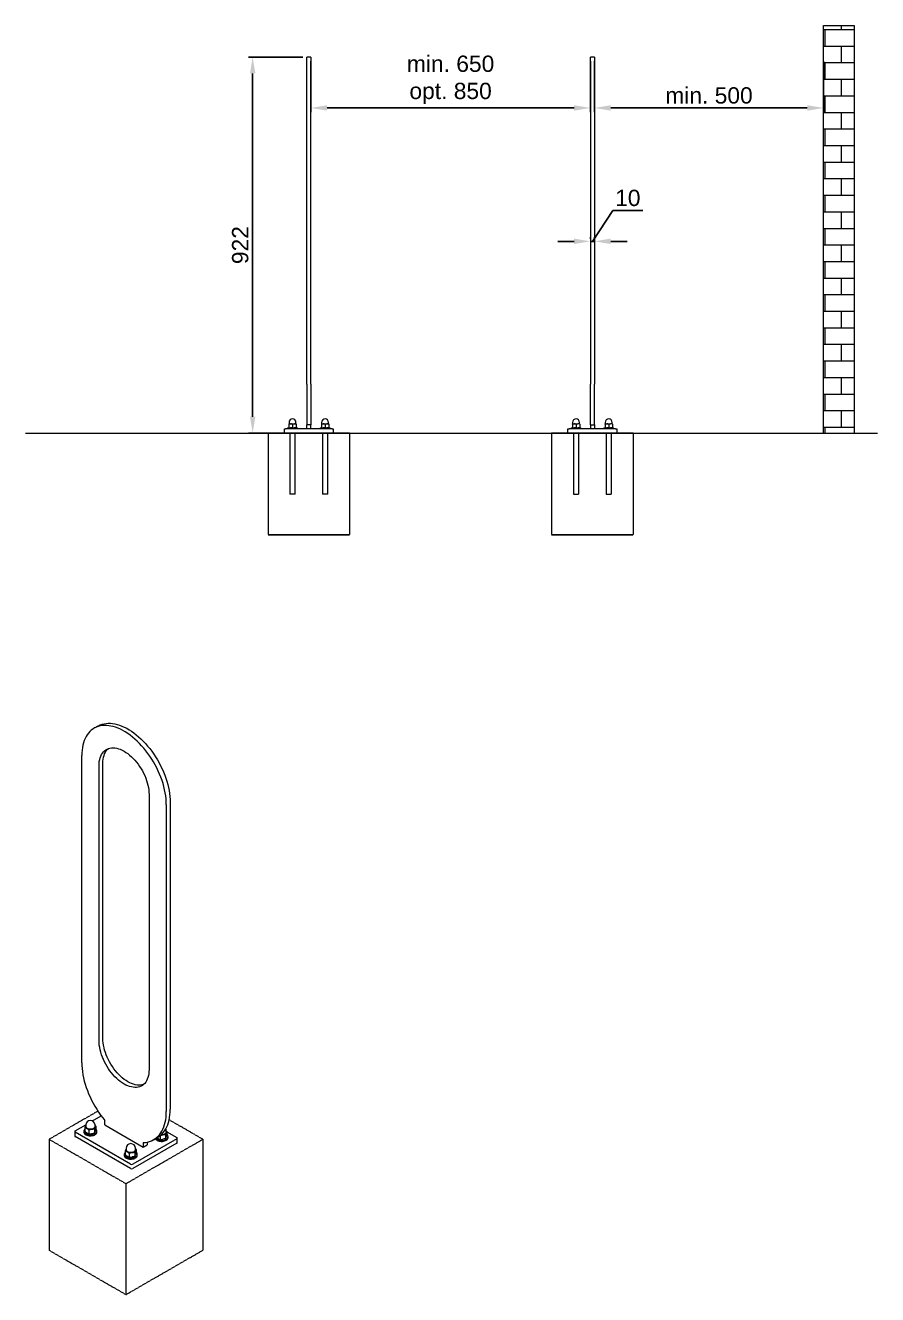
# Model space of a CAD drawing. Header units: millimetres. Extents: x -752 to 12520, y -224 to 3430.
# Drawn here: x 10430 to 12520, y 317 to 3430 of the extents above; entities that cross this region are included whole.
import ezdxf

# ---------------------------------------------------------------- set-up
doc = ezdxf.new("R2010")
doc.units = ezdxf.units.MM
doc.linetypes.add('HIDDEN', pattern=[1.905, 1.27, -0.635])
for name, color, linetype, lineweight in [('ZANO_R', 7, 'Continuous', 0), ('ZANO_R_przerywana', 7, 'HIDDEN', 0), ('ZANO_W', 1, 'Continuous', 0)]:
    doc.layers.add(name, color=color, linetype=linetype, lineweight=lineweight)
doc.styles.add('Arial', font='arial.ttf')
doc.styles.get("Standard").update_dxf_attribs({"font": 'ARIALUNI.TTF'})
doc.dimstyles.new('pl i ang', dxfattribs={"dimtxt": 50, "dimasz": 50, "dimexe": 1.25, "dimexo": 0.625, "dimgap": 10, "dimtad": 1, "dimtoh": 1, "dimtxsty": 'Standard', "dimcen": 2.5, "dimclrd": 1, "dimclre": 1, "dimclrt": 1, "dimadec": 0, "dimazin": 0, "dimtfac": 1, "dimtmove": 0, "dimatfit": 3, "dimfxl": 1, "dimarcsym": 1})

# ---------------------------------------------------------------- blocks, each defined once
blk = doc.blocks.new('*D480')
at = {"layer": 'ZANO_W', "color": 1, "lineweight": -2}
for p, q in [((11110, 3352.5), (10977.3, 3352.5)), ((10987.3, 3312.5), (10987.3, 2470.5)), ((11055, 2430.5), (10977.3, 2430.5))]:
    blk.add_line(p, q, dxfattribs=at)
at = {"layer": 'ZANO_W', "color": 1}
for points in [[(10994, 3312.5), (10980.7, 3312.5), (10987.3, 3352.5)], [(10980.7, 2470.5), (10994, 2470.5), (10987.3, 2430.5)]]:
    blk.add_solid(points, dxfattribs=at)
at = {"layer": 'ZANO_W', "color": 1, "insert": (10956.9, 2891.5), "char_height": 40, "attachment_point": 5, "rotation": 90, "style": 'Arial'}
blk.add_mtext('922', dxfattribs=at)
blk = doc.blocks.new('*D483')
at = {"layer": 'ZANO_W', "color": 1, "lineweight": -2}
for p, q in [((11130, 3342.5), (11130, 3217.9)), ((11815.4, 3342.5), (11815.4, 3217.9)), ((11170, 3227.9), (11775.4, 3227.9))]:
    blk.add_line(p, q, dxfattribs=at)
at = {"layer": 'ZANO_W', "color": 1}
for points in [[(11170, 3234.6), (11170, 3221.3), (11130, 3227.9)], [(11775.4, 3221.3), (11775.4, 3234.6), (11815.4, 3227.9)]]:
    blk.add_solid(points, dxfattribs=at)
at = {"layer": 'ZANO_W', "color": 1, "insert": (11472.7, 3297), "char_height": 40, "attachment_point": 5, "style": 'Arial'}
blk.add_mtext('min. 650\\Popt. 850', dxfattribs=at)
blk = doc.blocks.new('*D484')
at = {"layer": 'ZANO_W', "color": 1, "lineweight": -2}
for p, q in [((11825.4, 3342.5), (11825.4, 3217.9)), ((12387.4, 3342.5), (12387.4, 3217.9)), ((11865.4, 3227.9), (12347.4, 3227.9))]:
    blk.add_line(p, q, dxfattribs=at)
at = {"layer": 'ZANO_W', "color": 1}
for points in [[(11865.4, 3234.6), (11865.4, 3221.3), (11825.4, 3227.9)], [(12347.4, 3221.3), (12347.4, 3234.6), (12387.4, 3227.9)]]:
    blk.add_solid(points, dxfattribs=at)
at = {"layer": 'ZANO_W', "color": 1, "insert": (12106.4, 3258.4), "char_height": 40, "attachment_point": 5, "style": 'Arial'}
blk.add_mtext('min. 500', dxfattribs=at)
blk = doc.blocks.new('*D485')
at = {"layer": 'ZANO_W', "color": 1, "lineweight": -2}
for p, q in [((11870.6, 2976.6), (11820.4, 2900.7)), ((11944, 2976.6), (11870.6, 2976.6)), ((11775.4, 2900.7), (11735.4, 2900.7)), ((11815.4, 2906.5), (11815.4, 2910.7)), ((11815.4, 2900.7), (11825.4, 2900.7)), ((11825.4, 2906.5), (11825.4, 2910.7)), ((11865.4, 2900.7), (11905.4, 2900.7))]:
    blk.add_line(p, q, dxfattribs=at)
at = {"layer": 'ZANO_W', "color": 1}
for points in [[(11775.4, 2894), (11775.4, 2907.4), (11815.4, 2900.7)], [(11865.4, 2907.4), (11865.4, 2894), (11825.4, 2900.7)]]:
    blk.add_solid(points, dxfattribs=at)
at = {"layer": 'ZANO_W', "color": 1, "insert": (11907.3, 3007), "char_height": 40, "attachment_point": 5, "style": 'Arial'}
blk.add_mtext('10', dxfattribs=at)

msp = doc.modelspace()

# ---------------------------------------------------------------- hatches: boundary and pattern name
at = {"layer": 'ZANO_R', "ltscale": 10, "transparency": 33554559}
h = msp.add_hatch(dxfattribs=at)
h.set_pattern_fill('AR-B816', scale=0.2)
h.set_pattern_definition([(0, (1093.03, 3054.49), (0, 40.64), []), (90, (1093.03, 3054.49), (-40.64, 40.64), [40.64, -40.64])])
h.paths.add_polyline_path([(12387.4, 3430.5), (12387.4, 2430.5), (12462.4, 2430.5), (12462.4, 3430.5)])

# ---------------------------------------------------------------- linework, layer by layer
at = {"layer": 'ZANO_R'}
for p, q in [((12387.4, 2430.5), (12387.4, 3430.5)), ((12387.4, 3430.5), (12462.4, 3430.5)), ((12462.4, 3430.5), (12462.4, 2430.5)), ((11130, 3352.5), (11120, 3352.5)), ((11120, 3242.5), (11120, 3352.5)), ((11130, 3352.5), (11130, 3242.5)), ((11825.4, 3352.5), (11815.4, 3352.5)), ((11815.4, 3242.5), (11815.4, 3352.5)), ((11825.4, 3352.5), (11825.4, 3242.5)), ((11120, 2550.5), (11120, 3242.5)), ((11130, 2550.5), (11130, 3242.5)), ((11815.4, 3242.5), (11815.4, 2550.5)), ((11825.4, 3242.5), (11825.4, 2550.5)), ((11120, 2550.5), (11120, 2450.5)), ((11130, 2550.5), (11130, 2450.5)), ((11815.4, 2450.5), (11815.4, 2550.5)), ((11825.4, 2450.5), (11825.4, 2550.5)), ((10430, 2430.5), (12519.9, 2430.5)), ((11025, 2430.5), (11225, 2430.5)), ((11225, 2430.5), (11025, 2430.5)), ((11065, 2430.5), (11065, 2440.5)), ((11065, 2440.5), (11068, 2440.5)), ((11182, 2440.5), (11068, 2440.5)), ((11073, 2443), (11073, 2440.5)), ((11073, 2443), (11089.6, 2443)), ((11076, 2453), (11076, 2452.1)), ((11076, 2453), (11080.5, 2453)), ((11076, 2452.1), (11076, 2443.8)), ((11076, 2443.8), (11076, 2443)), ((11076.5, 2456.5), (11076.5, 2453.2)), ((11091.5, 2430.5), (11078.5, 2430.5)), ((11091.5, 2430.5), (11078.5, 2430.5)), ((11080.5, 2453), (11089.5, 2453)), ((11085, 2452.1), (11085, 2443.8)), ((11089.5, 2453), (11094, 2453)), ((11089.6, 2443), (11097, 2443)), ((11093.5, 2453.2), (11093.5, 2456.5)), ((11094, 2453), (11094, 2452.1)), ((11094, 2452.1), (11094, 2443.8)), ((11094, 2443.8), (11094, 2443)), ((11097, 2440.5), (11097, 2443)), ((11130, 2450.5), (11120, 2450.5)), ((11120, 2440.5), (11120, 2450.5)), ((11130, 2440.5), (11130, 2450.5)), ((11153, 2443), (11153, 2440.5)), ((11153, 2443), (11169.6, 2443)), ((11156, 2453), (11156, 2452.1)), ((11156, 2453), (11160.5, 2453)), ((11156, 2452.1), (11156, 2443.8)), ((11156, 2443.8), (11156, 2443)), ((11156.5, 2456.5), (11156.5, 2453.2)), ((11171.5, 2430.5), (11158.5, 2430.5)), ((11171.5, 2430.5), (11158.5, 2430.5)), ((11160.5, 2453), (11169.5, 2453)), ((11165, 2452.1), (11165, 2443.8)), ((11169.5, 2453), (11174, 2453)), ((11169.6, 2443), (11177, 2443)), ((11173.5, 2453.2), (11173.5, 2456.5)), ((11174, 2453), (11174, 2452.1)), ((11174, 2452.1), (11174, 2443.8)), ((11174, 2443.8), (11174, 2443)), ((11177, 2440.5), (11177, 2443)), ((11182, 2440.5), (11185, 2440.5)), ((11185, 2440.5), (11185, 2430.5)), ((11720.4, 2430.5), (11920.4, 2430.5)), ((11920.4, 2430.5), (11720.4, 2430.5)), ((11760.4, 2430.5), (11760.4, 2440.5)), ((11760.4, 2440.5), (11763.4, 2440.5)), ((11877.4, 2440.5), (11763.4, 2440.5)), ((11768.4, 2443), (11768.4, 2440.5)), ((11768.4, 2443), (11792.4, 2443)), ((11771.4, 2452.1), (11771.4, 2453)), ((11771.4, 2453), (11775.9, 2453)), ((11771.4, 2452.1), (11771.4, 2443.8)), ((11771.4, 2443), (11771.4, 2443.8)), ((11771.9, 2456.5), (11771.9, 2453.2)), ((11773.9, 2430.5), (11786.9, 2430.5)), ((11773.9, 2430.5), (11786.9, 2430.5)), ((11775.9, 2453), (11784.9, 2453)), ((11780.4, 2452.1), (11780.4, 2443.8)), ((11789.4, 2453), (11784.9, 2453)), ((11788.9, 2453.2), (11788.9, 2456.5)), ((11789.4, 2452.1), (11789.4, 2453)), ((11789.4, 2452.1), (11789.4, 2443.8)), ((11789.4, 2443), (11789.4, 2443.8)), ((11792.4, 2440.5), (11792.4, 2443)), ((11815.4, 2450.5), (11825.4, 2450.5)), ((11815.4, 2450.5), (11815.4, 2440.5)), ((11825.4, 2450.5), (11825.4, 2440.5)), ((11848.4, 2443), (11848.4, 2440.5)), ((11848.4, 2443), (11872.4, 2443)), ((11851.4, 2452.1), (11851.4, 2453)), ((11851.4, 2453), (11855.9, 2453)), ((11851.4, 2452.1), (11851.4, 2443.8)), ((11851.4, 2443), (11851.4, 2443.8)), ((11851.9, 2456.5), (11851.9, 2453.2)), ((11853.9, 2430.5), (11866.9, 2430.5)), ((11853.9, 2430.5), (11866.9, 2430.5)), ((11855.9, 2453), (11864.9, 2453)), ((11860.4, 2452.1), (11860.4, 2443.8)), ((11869.4, 2453), (11864.9, 2453)), ((11868.9, 2453.2), (11868.9, 2456.5)), ((11869.4, 2452.1), (11869.4, 2453)), ((11869.4, 2452.1), (11869.4, 2443.8)), ((11869.4, 2443), (11869.4, 2443.8)), ((11872.4, 2440.5), (11872.4, 2443)), ((11877.4, 2440.5), (11880.4, 2440.5)), ((11880.4, 2440.5), (11880.4, 2430.5)), ((10608, 1711.8), (10598.6, 1706.3)), ((10568.2, 885.8), (10568.2, 1639.2)), ((10620.1, 945.1), (10620.1, 1620.1)), ((10610.6, 939.7), (10610.6, 1614.7)), ((10733.2, 1543.9), (10733.2, 868.9)), ((10775.6, 1519.4), (10775.6, 766.1)), ((10785.1, 1524.9), (10785.1, 771.5)), ((10594.6, 743.2), (10615.9, 755.5)), ((10551, 717), (10551, 706.2)), ((10552.2, 718.7), (10578.1, 733.6)), ((10573.4, 718.4), (10573.4, 715.7)), ((10576.1, 726.4), (10576.1, 717.2)), ((10578.1, 731.7), (10577.8, 731.1)), ((10578.1, 731.6), (10577.8, 731.1)), ((10578.1, 733.1), (10578.1, 729.6)), ((10585.8, 720.7), (10585.8, 711.6)), ((10599.2, 722.8), (10599.2, 713.6)), ((10600.8, 729.6), (10600.8, 733.1)), ((10602.8, 730.5), (10600.8, 732.1)), ((10602.8, 730.5), (10602.8, 721.4)), ((10605.4, 715.7), (10605.4, 718.4)), ((10624.8, 733.5), (10624.6, 733.4)), ((10624.6, 733.4), (10719.1, 678.8)), ((10624.8, 733.3), (10624.8, 744.3)), ((10775.2, 716), (10775.2, 719.5)), ((10777.2, 716.9), (10775.2, 718.5)), ((10777.2, 716.9), (10777.2, 707.7)), ((10777.2, 716.1), (10801.1, 702.4)), ((10688, 637), (10552.2, 715.4)), ((10688, 626.2), (10552.2, 704.5)), ((10801.1, 699.1), (10693.6, 637)), ((10801.1, 688.2), (10693.6, 626.2)), ((10719.1, 689.8), (10719.1, 678.8)), ((10728.5, 690.9), (10728.5, 684.3)), ((10744.3, 696.9), (10753.8, 702.3)), ((10752.8, 701.7), (10755.4, 699.9)), ((10760.3, 706.8), (10760.3, 698)), ((10773.7, 709.2), (10773.7, 700)), ((10779.9, 702.1), (10779.9, 704.8)), ((10802.3, 689.8), (10802.3, 700.7)), ((10672.4, 661.3), (10672.4, 658.5)), ((10675, 669.2), (10675, 660.1)), ((10677.1, 674.5), (10676.8, 673.9)), ((10677.1, 674.4), (10676.8, 673.9)), ((10677.1, 676), (10677.1, 672.4)), ((10684.8, 663.5), (10684.8, 654.4)), ((10698.2, 665.6), (10698.2, 656.5)), ((10699.8, 672.4), (10699.8, 676)), ((10701.8, 673.3), (10699.8, 675)), ((10701.8, 673.3), (10701.8, 664.2)), ((10704.4, 658.5), (10704.4, 661.3)), ((10719.1, 678.8), (10728.7, 684.4)), ((10728.7, 684.4), (10728.5, 684.5))]:
    msp.add_line(p, q, dxfattribs=at)
at = {"layer": 'ZANO_R', "flags": 128}
for points in [[(11076, 2452.1), (11078.2, 2452.7), (11080.5, 2453)], [(11085, 2443.8), (11082.8, 2443.2), (11080.5, 2443)], [(11085, 2452.1), (11087.2, 2452.7), (11089.5, 2453)], [(11094, 2443.8), (11091.8, 2443.2), (11089.5, 2443)], [(11156, 2452.1), (11158.2, 2452.7), (11160.5, 2453)], [(11165, 2443.8), (11162.8, 2443.2), (11160.5, 2443)], [(11165, 2452.1), (11167.2, 2452.7), (11169.5, 2453)], [(11174, 2443.8), (11171.8, 2443.2), (11169.5, 2443)], [(11771.4, 2452.1), (11773.6, 2452.7), (11775.9, 2453)], [(11780.4, 2443.8), (11778.2, 2443.2), (11775.9, 2443)], [(11780.4, 2452.1), (11782.6, 2452.7), (11784.9, 2453)], [(11789.4, 2443.8), (11787.2, 2443.2), (11784.9, 2443)], [(11851.4, 2452.1), (11853.6, 2452.7), (11855.9, 2453)], [(11860.4, 2443.8), (11858.2, 2443.2), (11855.9, 2443)], [(11860.4, 2452.1), (11862.6, 2452.7), (11864.9, 2453)], [(11869.4, 2443.8), (11867.2, 2443.2), (11864.9, 2443)], [(10775.6, 1519.4), (10775.5, 1526.4), (10775, 1533.5), (10774.1, 1540.7), (10772.9, 1548.1), (10771.4, 1555.6), (10769.6, 1563.2), (10767.5, 1570.8), (10765, 1578.4), (10762.2, 1586.1), (10759.2, 1593.7), (10755.8, 1601.3), (10752.2, 1608.8), (10748.3, 1616.2), (10744.2, 1623.5), (10739.8, 1630.6), (10735.3, 1637.6), (10730.5, 1644.4), (10725.5, 1651), (10720.3, 1657.3), (10715, 1663.4), (10709.6, 1669.2), (10704, 1674.7), (10698.3, 1679.9), (10692.5, 1684.8), (10686.7, 1689.3), (10680.8, 1693.5), (10674.9, 1697.3), (10669, 1700.7), (10663.1, 1703.8), (10657.2, 1706.4), (10651.3, 1708.6), (10645.6, 1710.4), (10639.9, 1711.7), (10634.3, 1712.6), (10628.8, 1713.1), (10623.5, 1713.2), (10618.4, 1712.8), (10613.4, 1712), (10608.6, 1710.7), (10604, 1709), (10599.7, 1706.9), (10595.5, 1704.4), (10591.6, 1701.5), (10588, 1698.1), (10584.7, 1694.4), (10581.6, 1690.3), (10578.9, 1685.9), (10576.4, 1681.1), (10574.3, 1675.9), (10572.4, 1670.5), (10570.9, 1664.8), (10569.7, 1658.7), (10568.9, 1652.4), (10568.4, 1645.9), (10568.2, 1639.2)], [(10608, 1711.8), (10609.1, 1712.4), (10613.4, 1714.5), (10618, 1716.2), (10622.8, 1717.4), (10627.8, 1718.2), (10633, 1718.6), (10638.3, 1718.6), (10643.7, 1718.1), (10649.3, 1717.2), (10655, 1715.8), (10660.8, 1714), (10666.6, 1711.8), (10672.5, 1709.2), (10678.4, 1706.2), (10684.3, 1702.8), (10690.2, 1699), (10696.1, 1694.8), (10702, 1690.2), (10707.7, 1685.4), (10713.4, 1680.2), (10719, 1674.6), (10724.4, 1668.8), (10729.8, 1662.7), (10734.9, 1656.4), (10739.9, 1649.8), (10744.7, 1643), (10749.3, 1636.1), (10753.6, 1628.9), (10757.8, 1621.6), (10761.6, 1614.2), (10765.3, 1606.7), (10768.6, 1599.1), (10771.7, 1591.5), (10774.4, 1583.9), (10776.9, 1576.2), (10779, 1568.6), (10780.9, 1561.1), (10782.4, 1553.6), (10783.6, 1546.2), (10784.4, 1538.9), (10784.9, 1531.8), (10785.1, 1524.9)], [(10610.6, 1614.7), (10610.8, 1619.9), (10611.3, 1624.8), (10612.2, 1629.6), (10613.4, 1634), (10614.9, 1638.1), (10616.7, 1641.9), (10618.9, 1645.3), (10621.3, 1648.4), (10624, 1651.1), (10627, 1653.4), (10630.2, 1655.3), (10633.7, 1656.7), (10637.4, 1657.7), (10641.3, 1658.3), (10645.3, 1658.4), (10649.5, 1658.1), (10653.9, 1657.4), (10658.3, 1656.2), (10662.8, 1654.6), (10667.4, 1652.5), (10671.9, 1650.1), (10676.5, 1647.2), (10681.1, 1644), (10685.6, 1640.4), (10690, 1636.5), (10694.3, 1632.3), (10698.5, 1627.7), (10702.6, 1622.9), (10706.5, 1617.9), (10710.1, 1612.6), (10713.6, 1607.1), (10716.9, 1601.5), (10719.8, 1595.8), (10722.6, 1590), (10725, 1584.1), (10727.1, 1578.1), (10729, 1572.2), (10730.5, 1566.4), (10731.7, 1560.6), (10732.5, 1554.9), (10733, 1549.3), (10733.2, 1543.9)], [(10620.1, 1620.1), (10620.2, 1625.3), (10620.8, 1630.3), (10621.6, 1635), (10622.8, 1639.4), (10624.3, 1643.5), (10626.1, 1647.3), (10628.3, 1650.8), (10630.7, 1653.9), (10633.4, 1656.5), (10633.6, 1656.6)], [(10733.2, 868.9), (10733, 863.7), (10732.5, 858.8), (10731.7, 854.1), (10730.5, 849.6), (10729, 845.5), (10727.1, 841.7), (10725, 838.3), (10722.6, 835.2), (10719.8, 832.5), (10716.9, 830.2), (10713.6, 828.4), (10710.1, 826.9), (10706.5, 825.9), (10702.6, 825.3), (10698.5, 825.2), (10694.3, 825.5), (10690, 826.3), (10685.6, 827.4), (10681.1, 829.1), (10676.5, 831.1), (10671.9, 833.5), (10667.4, 836.4), (10662.8, 839.6), (10658.3, 843.2), (10653.9, 847.1), (10649.5, 851.4), (10645.3, 855.9), (10641.3, 860.7), (10637.4, 865.8), (10633.7, 871), (10630.2, 876.5), (10627, 882.1), (10624, 887.8), (10621.3, 893.7), (10618.9, 899.6), (10616.7, 905.5), (10614.9, 911.4), (10613.4, 917.3), (10612.2, 923.1), (10611.3, 928.7), (10610.8, 934.3), (10610.6, 939.7)], [(10719.7, 832.4), (10719.6, 832.4), (10715.9, 831.4), (10712, 830.8), (10707.9, 830.6), (10703.7, 831), (10699.4, 831.7), (10695, 832.9), (10690.5, 834.5), (10685.9, 836.5), (10681.4, 839), (10676.8, 841.8), (10672.2, 845), (10667.7, 848.6), (10663.3, 852.6), (10659, 856.8), (10654.8, 861.3), (10650.7, 866.2), (10646.8, 871.2), (10643.2, 876.5), (10639.7, 881.9), (10636.4, 887.6), (10633.4, 893.3), (10630.7, 899.1), (10628.3, 905), (10626.1, 910.9), (10624.3, 916.8), (10622.8, 922.7), (10621.6, 928.5), (10620.8, 934.2), (10620.2, 939.7), (10620.1, 945.1)], [(10568.2, 885.8), (10568.4, 878.7), (10568.9, 871.4), (10569.8, 863.9), (10571, 856.4), (10572.5, 848.7), (10574.4, 840.9), (10576.6, 833.1), (10579.1, 825.3), (10581.9, 817.4), (10585.1, 809.6), (10588.5, 801.8), (10592.2, 794.1), (10596.1, 786.5), (10600.4, 779), (10604.8, 771.7), (10609.5, 764.5), (10614.4, 757.5), (10619.5, 750.8), (10624.8, 744.3)], [(10719.1, 689.8), (10724.4, 690.3), (10729.5, 691.1), (10734.4, 692.5), (10739, 694.2), (10743.5, 696.4), (10747.7, 699), (10751.7, 702), (10755.4, 705.5), (10758.8, 709.3), (10761.9, 713.5), (10764.8, 718.1), (10767.3, 723), (10769.5, 728.3), (10771.3, 733.9), (10772.9, 739.8), (10774.1, 746), (10775, 752.4), (10775.5, 759.1), (10775.6, 766.1)], [(10753.8, 702.3), (10757.2, 704.5), (10761.1, 707.5), (10764.8, 710.9), (10768.2, 714.7), (10771.4, 719), (10774.2, 723.5), (10776.7, 728.5), (10778.9, 733.8), (10780.8, 739.3), (10782.3, 745.2), (10783.5, 751.4), (10784.4, 757.9), (10784.9, 764.6), (10785.1, 771.5)], [(10574.7, 722), (10573.8, 720.4), (10573.5, 718.8), (10573.6, 717.2), (10574.2, 715.6), (10575.2, 714.2), (10576.7, 712.8), (10578.6, 711.6), (10580.8, 710.6), (10583.3, 709.9), (10586, 709.4), (10588.7, 709.2), (10591.5, 709.2), (10594.2, 709.6), (10596.8, 710.2), (10599.2, 711.1), (10601.2, 712.2), (10602.9, 713.4), (10604.2, 714.9), (10605.1, 716.4), (10605.4, 718), (10605.3, 719.6), (10604.7, 721.2), (10603.6, 722.7), (10602.8, 723.5)], [(10576.1, 723.5), (10575.9, 723.4), (10574.7, 722)], [(10581, 724.4), (10577.2, 726), (10576.1, 726.4)], [(10576.1, 717.2), (10577.2, 716.2), (10581, 713.5)], [(10585.8, 720.7), (10582.2, 723.6), (10581, 724.4)], [(10600.8, 730.9), (10601.1, 729.8), (10601, 728.4), (10600.5, 727.1), (10599.5, 725.9), (10598.1, 724.8), (10596.3, 723.9), (10594.3, 723.2), (10592.1, 722.7), (10589.7, 722.6), (10587.4, 722.7), (10585.1, 723), (10583, 723.7), (10581.2, 724.5)], [(10581.4, 724.9), (10583.3, 724.1), (10585.4, 723.5), (10587.7, 723.1), (10590, 723), (10592.4, 723.2), (10594.6, 723.7), (10596.6, 724.5), (10598.2, 725.5), (10599.5, 726.6), (10600.4, 727.9), (10600.8, 729.2), (10600.8, 729.6)], [(10585.8, 720.7), (10589.1, 721.8), (10592.5, 722.6)], [(10599.2, 722.8), (10600.1, 725.3), (10601, 727.5)], [(10602.8, 721.4), (10601.9, 718.8), (10601, 716.6)], [(10775.2, 717.3), (10775.5, 716.2), (10775.4, 714.8), (10774.9, 713.5), (10773.9, 712.3), (10772.5, 711.2), (10770.8, 710.3), (10768.7, 709.6), (10766.5, 709.1), (10764.2, 709), (10762.8, 709)], [(10775.2, 719.5), (10774.9, 721.9), (10774.3, 723.8)], [(10573.4, 715.7), (10573.6, 714.5), (10574.2, 712.9), (10575.2, 711.4), (10576.7, 710.1), (10578.6, 708.9), (10580.8, 707.9), (10583.3, 707.2), (10586, 706.7), (10588.7, 706.5), (10591.5, 706.5), (10594.2, 706.9), (10596.8, 707.5), (10599.2, 708.4), (10601.2, 709.4), (10602.9, 710.7), (10604.2, 712.1), (10605.1, 713.7), (10605.4, 715.3), (10605.4, 715.7)], [(10581, 713.5), (10582.2, 712.8), (10585.8, 711.6)], [(10599.2, 713.6), (10596, 712.5), (10592.5, 711.7)], [(10748.6, 699.3), (10748.6, 699.3), (10749.7, 697.8), (10751.2, 696.5), (10753, 695.3), (10755.2, 694.3), (10757.7, 693.5), (10760.4, 693.1), (10763.1, 692.9), (10765.9, 692.9), (10768.7, 693.3), (10771.2, 693.9), (10773.6, 694.7), (10775.6, 695.8), (10777.3, 697.1), (10778.6, 698.5), (10779.5, 700.1), (10779.8, 701.7), (10779.9, 702.1)], [(10750, 700.2), (10751.2, 699.2), (10753, 698), (10755.2, 697), (10757.7, 696.3), (10760.4, 695.8), (10763.1, 695.6), (10765.9, 695.6), (10768.7, 696), (10771.2, 696.6), (10773.6, 697.5), (10775.6, 698.6), (10777.3, 699.8), (10778.6, 701.3), (10779.5, 702.8), (10779.8, 704.4), (10779.7, 706), (10779.1, 707.6), (10778.1, 709.1), (10777.2, 709.9)], [(10755.4, 699.9), (10756.6, 699.2), (10760.3, 698)], [(10760.3, 707.1), (10763.5, 708.2), (10767, 709)], [(10763.3, 709.4), (10764.4, 709.4), (10766.8, 709.6), (10769, 710.1), (10771, 710.9), (10772.7, 711.8), (10774, 713), (10774.8, 714.3), (10775.2, 715.6), (10775.2, 716)], [(10773.7, 700), (10770.4, 698.9), (10767, 698.1)], [(10773.7, 709.2), (10774.5, 711.7), (10775.4, 713.9)], [(10777.2, 707.7), (10776.4, 705.2), (10775.4, 703)], [(10673.7, 664.8), (10672.8, 663.3), (10672.4, 661.7), (10672.6, 660.1), (10673.2, 658.5), (10674.2, 657), (10675.7, 655.6), (10677.6, 654.5), (10679.8, 653.5), (10682.3, 652.7), (10685, 652.2), (10687.7, 652), (10690.5, 652.1), (10693.2, 652.4), (10695.8, 653.1), (10698.2, 653.9), (10700.2, 655), (10701.9, 656.3), (10703.2, 657.7), (10704, 659.3), (10704.4, 660.8), (10704.3, 662.5), (10703.7, 664), (10702.6, 665.5), (10701.8, 666.3)], [(10672.4, 658.5), (10672.6, 657.3), (10673.2, 655.8), (10674.2, 654.3), (10675.7, 652.9), (10677.6, 651.7), (10679.8, 650.8), (10682.3, 650), (10685, 649.5), (10687.7, 649.3), (10690.5, 649.4), (10693.2, 649.7), (10695.8, 650.3), (10698.2, 651.2), (10700.2, 652.3), (10701.9, 653.6), (10703.2, 655), (10704, 656.5), (10704.4, 658.1), (10704.4, 658.5)], [(10675, 666.3), (10674.9, 666.2), (10673.7, 664.8)], [(10679.9, 667.2), (10676.2, 668.9), (10675, 669.2)], [(10675, 660.1), (10676.2, 659.1), (10679.9, 656.4)], [(10684.8, 663.5), (10681.2, 666.5), (10679.9, 667.2)], [(10679.9, 656.4), (10681.2, 655.7), (10684.8, 654.4)], [(10699.8, 673.7), (10700.1, 672.7), (10700, 671.3), (10699.5, 670), (10698.5, 668.7), (10697.1, 667.6), (10695.3, 666.7), (10693.3, 666), (10691.1, 665.6), (10688.7, 665.4), (10686.4, 665.5), (10684.1, 665.9), (10682, 666.5), (10680.2, 667.4)], [(10680.4, 667.8), (10682.3, 666.9), (10684.4, 666.3), (10686.7, 666), (10689, 665.9), (10691.4, 666.1), (10693.6, 666.6), (10695.6, 667.3), (10697.2, 668.3), (10698.5, 669.4), (10699.4, 670.7), (10699.7, 672.1), (10699.8, 672.4)], [(10684.8, 663.5), (10688.1, 664.7), (10691.5, 665.5)], [(10698.2, 656.5), (10695, 655.3), (10691.5, 654.6)], [(10698.2, 665.6), (10699.1, 668.1), (10700, 670.4)], [(10701.8, 664.2), (10700.9, 661.7), (10700, 659.5)]]:
    msp.add_lwpolyline(points, dxfattribs=at)
at = {"layer": 'ZANO_R'}
for centre, radius, start, end in [((11085, 2456.5), 8.5, 0, 180), ((11165, 2456.5), 8.5, 0, 180), ((11780.4, 2456.5), 8.5, 0, 180), ((11860.4, 2456.5), 8.5, 0, 180), ((11080.6, 2456.6), 13.6, 250.2273, 269.5166), ((11076.2, 2453.2), 0.25, 270, 0), ((11080.4, 2439.3), 13.6, 70.2272, 89.5167), ((11089.6, 2456.6), 13.6, 250.2273, 269.5166), ((11089.4, 2439.3), 13.6, 70.2272, 89.5167), ((11093.7, 2453.2), 0.25, 180, 270), ((11160.6, 2456.6), 13.6, 250.2272, 269.5166), ((11156.2, 2453.2), 0.25, 270, 0), ((11160.4, 2439.3), 13.6, 70.2271, 89.5167), ((11169.6, 2456.6), 13.6, 250.2273, 269.5166), ((11169.4, 2439.3), 13.6, 70.2272, 89.5167), ((11173.7, 2453.2), 0.25, 180, 270), ((11776, 2456.6), 13.6, 250.2273, 269.5166), ((11771.7, 2453.2), 0.25, 270, 0), ((11775.8, 2439.3), 13.6, 70.2272, 89.5167), ((11785, 2456.6), 13.6, 250.2272, 269.5166), ((11784.8, 2439.3), 13.6, 70.2271, 89.5167), ((11789.2, 2453.2), 0.25, 180, 270), ((11856, 2456.6), 13.6, 250.2273, 269.5166), ((11851.7, 2453.2), 0.25, 270, 0), ((11855.8, 2439.3), 13.6, 70.2272, 89.5167), ((11865, 2456.6), 13.6, 250.2273, 269.5166), ((11864.8, 2439.3), 13.6, 70.2272, 89.5167), ((11869.2, 2453.2), 0.25, 180, 270), ((10552.8, 717), 1.75, 110.7834, 249.2166), ((10614.4, 714.5), 40.2, 155.6563, 162.8878), ((10582.8, 729.3), 5.28, 160.5389, 249.258), ((10581.8, 729.3), 4.05, 156.7702, 204.4603), ((10589.4, 733.1), 11.3, 0, 180), ((10583.7, 730.1), 5.64, 185.3294, 245.9908), ((10589.4, 740.8), 18.4, 242.6428, 279.7711), ((10591.9, 733.5), 11, 273.4335, 326.5612), ((10596.5, 696.2), 26.7, 84.166, 98.5732), ((10587.3, 722.8), 15.1, 322.3952, 335.6695), ((10597.2, 729.3), 4.24, 334.873, 32.3754), ((10614.8, 721.3), 15.1, 142.3956, 155.669), ((10771.6, 715.7), 4.24, 334.8732, 32.375), ((10789.2, 707.7), 15.1, 142.3944, 155.6702), ((10553, 706.4), 2.01, 185.695, 245.6253), ((10588.6, 738.1), 26.7, 264.1661, 278.5732), ((10688.4, 676), 11.3, 0, 180), ((10763, 724.5), 26.7, 264.1663, 278.5729), ((10763.9, 729.3), 20.5, 266.5833, 278.6998), ((10766.3, 719.9), 11, 273.4335, 326.5612), ((10770.9, 682.6), 26.7, 84.1662, 98.573), ((10761.7, 709.2), 15.1, 322.3944, 335.6702), ((10800.5, 700.7), 1.75, 290.7837, 69.2168), ((10800.3, 690), 2.01, 294.3753, 354.3045), ((10713.4, 657.4), 40.2, 155.6561, 162.888), ((10681.8, 672.2), 5.28, 160.5389, 249.258), ((10680.8, 672.1), 4.05, 156.7685, 204.462), ((10682.7, 672.9), 5.64, 185.3295, 245.9908), ((10688.4, 683.6), 18.4, 242.6428, 279.7711), ((10687.6, 681), 26.7, 264.1663, 278.5729), ((10690.9, 676.4), 11, 273.4334, 326.5612), ((10695.5, 639.1), 26.7, 84.1663, 98.5729), ((10686.3, 665.7), 15.1, 322.3945, 335.6702), ((10696.2, 672.2), 4.24, 334.8731, 32.3751), ((10713.8, 664.1), 15.1, 142.3949, 155.6697), ((10690.8, 642.5), 6.15, 242.6096, 297.3903), ((10690.8, 631.6), 6.15, 242.6096, 297.3903)]:
    msp.add_arc(centre, radius, start, end, dxfattribs=at)
at = {"layer": 'ZANO_R_przerywana'}
for p, q in [((11025, 2430.5), (11025, 2180.5)), ((11025, 2430.5), (11025, 2180.5)), ((11078.5, 2430.5), (11078.5, 2280.5)), ((11091.5, 2280.5), (11091.5, 2430.5)), ((11158.5, 2430.5), (11158.5, 2280.5)), ((11171.5, 2280.5), (11171.5, 2430.5)), ((11225, 2430.5), (11225, 2180.5)), ((11225, 2430.5), (11225, 2180.5)), ((11720.4, 2430.5), (11720.4, 2180.5)), ((11720.4, 2430.5), (11720.4, 2180.5)), ((11773.9, 2430.5), (11773.9, 2280.5)), ((11786.9, 2280.5), (11786.9, 2430.5)), ((11853.9, 2430.5), (11853.9, 2280.5)), ((11866.9, 2280.5), (11866.9, 2430.5)), ((11920.4, 2430.5), (11920.4, 2180.5)), ((11920.4, 2430.5), (11920.4, 2180.5)), ((11091.5, 2280.5), (11078.5, 2280.5)), ((11091.5, 2280.5), (11078.5, 2280.5)), ((11171.5, 2280.5), (11158.5, 2280.5)), ((11171.5, 2280.5), (11158.5, 2280.5)), ((11773.9, 2280.5), (11786.9, 2280.5)), ((11773.9, 2280.5), (11786.9, 2280.5)), ((11853.9, 2280.5), (11866.9, 2280.5)), ((11853.9, 2280.5), (11866.9, 2280.5)), ((11025, 2180.5), (11225, 2180.5)), ((11225, 2180.5), (11025, 2180.5)), ((11720.4, 2180.5), (11920.4, 2180.5)), ((11920.4, 2180.5), (11720.4, 2180.5)), ((10607.8, 767.1), (10488.1, 698)), ((10865.2, 698), (10782.4, 745.8)), ((10488.1, 698), (10488.1, 425.8)), ((10488.1, 698), (10676.6, 589.1)), ((10676.6, 589.1), (10865.2, 698)), ((10865.2, 698), (10865.2, 425.8)), ((10676.6, 589.1), (10676.6, 317)), ((10488.1, 425.8), (10676.6, 317)), ((10676.6, 317), (10865.2, 425.8))]:
    msp.add_line(p, q, dxfattribs=at)

# ---------------------------------------------------------------- dimensions: what is measured, and where the dimension line sits
at = {"layer": 'ZANO_W'}
for base, p1, p2, text, picture, middle in [((11815.4, 3227.9), (11130, 3352.5), (11815.4, 3352.5), 'min. 650\\Popt. 850', '*D483', (11472.7, 3297)), ((12387.4, 3227.9), (11825.4, 3352.5), (12387.4, 3352.5), 'min. 500', '*D484', (12106.4, 3258.4))]:
    dim = msp.add_linear_dim(base=base, p1=p1, p2=p2, text=text, dimstyle='pl i ang', override={"dimtxt": 40, "dimasz": 40, "dimexe": 10, "dimexo": 10, "dimtoh": 0, "dimdec": 0, "dimtxsty": 'Arial', "dimtdec": 0, "dimtmove": 1}, dxfattribs=at)
    dim.commit()
    dim.dimension.update_dxf_attribs({"geometry": picture, "text_midpoint": middle})
dim = msp.add_linear_dim(base=(10987.3, 2430.5), p1=(11120, 3352.5), p2=(11065, 2430.5), angle=90, dimstyle='pl i ang', override={"dimtxt": 40, "dimasz": 40, "dimexe": 10, "dimexo": 10, "dimtoh": 0, "dimdec": 0, "dimtxsty": 'Arial', "dimtdec": 0, "dimtmove": 1}, dxfattribs=at)
dim.commit()
dim.dimension.update_dxf_attribs({"geometry": '*D480', "text_midpoint": (10956.9, 2891.5)})
dim = msp.add_linear_dim(base=(11825.4, 2900.7), p1=(11815.4, 2896.5), p2=(11825.4, 2896.5), dimstyle='pl i ang', override={"dimtxt": 40, "dimasz": 40, "dimexe": 10, "dimexo": 10, "dimtoh": 0, "dimdec": 0, "dimtxsty": 'Arial', "dimtdec": 0, "dimtmove": 1}, dxfattribs=at)
dim.commit()
dim.dimension.update_dxf_attribs({"geometry": '*D485', "text_midpoint": (11880.6, 2976.6), "dimtype": 160})

doc.saveas('drawing.dxf')
